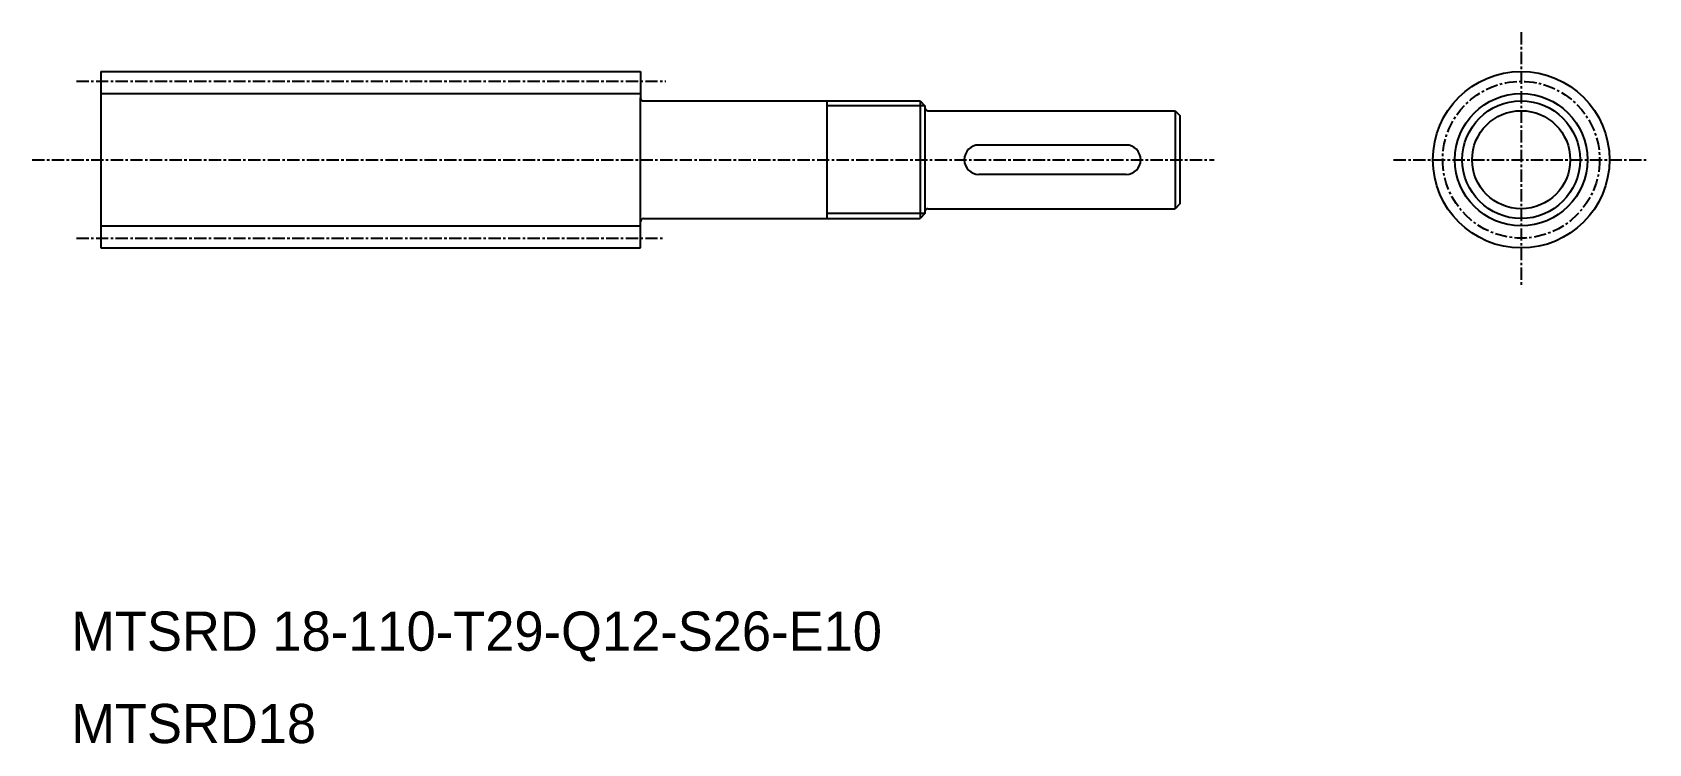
# Model space of a CAD drawing. Extents: x 87 to 252, y 59 to 132.
import ezdxf

# ---------------------------------------------------------------- set-up
doc = ezdxf.new("R2010")
doc.units = 0
doc.linetypes.add('CENTER', pattern=[2, 1.25, -0.25, 0.25, -0.25])
doc.layers.get('0').update_dxf_attribs({"linetype": 'CONTINUOUS'})
doc.layers.add('CENTER', color=1, linetype='CENTER')

msp = doc.modelspace()

# ---------------------------------------------------------------- linework, layer by layer
at = {"color": 7, "linetype": 'CONTINUOUS'}
for p, q in [((93.91, 127.55), (148.91, 127.55)), ((93.91, 127.55), (93.91, 124.85)), ((148.91, 127.55), (148.91, 124.85)), ((93.91, 124.85), (93.91, 112.25)), ((148.91, 112.25), (148.91, 124.85)), ((149.21, 124.55), (177.41, 124.55)), ((167.91, 124.55), (167.91, 112.55)), ((177.41, 124.55), (177.91, 124.05)), ((177.41, 124.55), (177.41, 112.55)), ((177.91, 124.05), (177.91, 113.05)), ((178.21, 123.55), (203.41, 123.55)), ((203.41, 123.55), (203.41, 113.55)), ((203.41, 123.55), (203.91, 123.05)), ((203.91, 123.05), (203.91, 114.05)), ((198.41, 120.05), (183.41, 120.05)), ((198.41, 117.05), (183.41, 117.05)), ((203.91, 114.05), (203.41, 113.55)), ((93.91, 112.25), (93.91, 109.55)), ((148.91, 109.55), (148.91, 112.25)), ((149.21, 112.55), (177.41, 112.55)), ((177.91, 113.05), (177.41, 112.55)), ((178.21, 113.55), (203.41, 113.55)), ((93.91, 109.55), (148.91, 109.55))]:
    msp.add_line(p, q, dxfattribs=at)
at = {"color": 3, "linetype": 'CONTINUOUS'}
for p, q in [((93.91, 125.3), (148.91, 125.3)), ((177.91, 124.05), (167.91, 124.05)), ((177.91, 113.05), (167.91, 113.05)), ((93.91, 111.8), (148.91, 111.8))]:
    msp.add_line(p, q, dxfattribs=at)
at = {"color": 7, "linetype": 'CONTINUOUS'}
for radius in [9, 6, 5]:
    msp.add_circle((238.69, 118.55), radius, dxfattribs=at)
at = {"color": 3, "linetype": 'CONTINUOUS'}
msp.add_circle((238.69, 118.55), 6.75, dxfattribs=at)
at = {"color": 7, "linetype": 'CONTINUOUS'}
for centre, radius, start, end in [((149.21, 124.85), 0.3, 180, 270), ((178.21, 123.85), 0.3, 180, 270), ((183.41, 118.55), 1.5, 90, 270), ((198.41, 118.55), 1.5, 270, 90), ((149.21, 112.25), 0.3, 90, 180), ((178.21, 113.25), 0.3, 90, 180)]:
    msp.add_arc(centre, radius, start, end, dxfattribs=at)
at = {"layer": 'CENTER', "color": 1, "linetype": 'CENTER'}
for p, q in [((238.69, 131.55), (238.69, 105.55)), ((91.41, 126.55), (151.51, 126.55)), ((86.91, 118.55), (207.41, 118.55)), ((225.69, 118.55), (251.69, 118.55)), ((91.41, 110.55), (151.32, 110.55))]:
    msp.add_line(p, q, dxfattribs=at)
msp.add_circle((238.69, 118.55), 8, dxfattribs=at)

# ---------------------------------------------------------------- texts
at = {"color": 7, "linetype": 'CONTINUOUS'}
for s, p in [('MTSRD 18-110-T29-Q12-S26-E10', (90.88, 68.47)), ('MTSRD18', (90.88, 59.05))]:
    msp.add_text(s, height=4, dxfattribs=at).set_placement(p)

doc.saveas('drawing.dxf')
